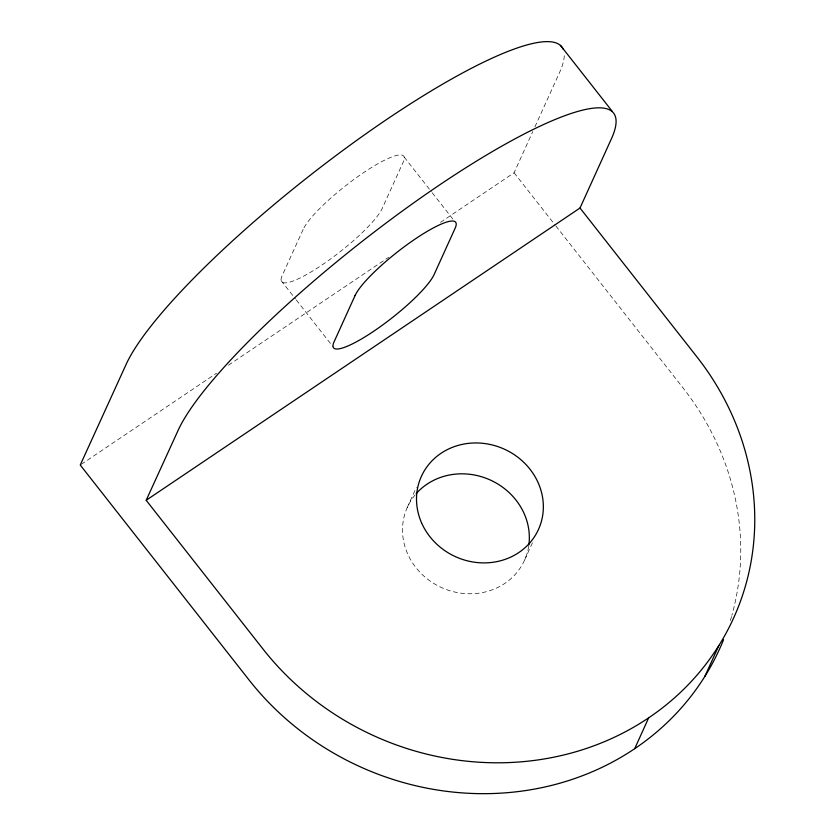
<?xml version="1.0" encoding="UTF-8"?>
<svg xmlns="http://www.w3.org/2000/svg" width="835" height="835" viewBox="0 0 835 835"><rect width="100%" height="100%" fill="white"/><g stroke="black" fill="none" stroke-linecap="round" stroke-linejoin="round"><path stroke-width="0.63" stroke-dasharray="4.17 3.13" d="M440.515 222.34L514.078 172.772L532.793 131.523M534.932 126.805L559.534 72.593A278.128 54.171 -38.1 0 0 564.189 53.638M407.167 507.711L416.321 487.525M524.672 559.888L532.761 542.072M81.329 464.302L216.568 373.203M228.466 365.187L388.588 257.316M514.078 172.772L555.066 224.97M555.87 225.993L682.842 387.67A278.577 255.854 24.4 0 1 731.857 615.332M404.265 157.168L431.424 191.758M432.217 192.77L452.987 219.219M281.113 280.612L295.486 298.93M296.289 299.942L333.029 346.734M731.502 616.574A278.577 255.854 24.4 0 1 730.03 621.511M528.67 546.299A64.285 59.045 24.4 0 1 441.412 587.516A64.285 59.045 24.4 0 1 415.35 494.633M303.136 229.458L282.126 275.769A64.285 12.525 -38.1 0 0 321.673 265.206A64.285 12.525 -38.1 0 0 382.242 208.332L403.242 162.011A64.285 12.525 -38.1 0 0 363.695 172.574A64.285 12.525 -38.1 0 0 303.136 229.458"/><path stroke-width="1.25" d="M580.012 208.019L611.45 138.714A278.128 54.171 -38.1 0 0 440.202 184.504A278.911 54.327 -38.1 0 0 177.855 430.923L146.177 500.28L263.015 649.056A278.577 255.854 24.4 0 0 648.68 717.829A278.577 255.854 24.4 0 0 696.849 356.795L580.012 208.019L146.177 500.28M634.683 748.703L648.68 717.829M704.844 676.423L718.851 645.549M560.431 45.351L612.358 111.472M723.538 639.735A278.577 255.854 24.4 0 1 507.711 792.655A278.577 255.854 24.4 0 1 249.007 679.93L80.243 465.032L125.928 364.801A278.911 54.327 -38.1 0 1 388.275 118.382A278.128 54.171 -38.1 0 1 563.166 49.213M416.185 493.652A64.285 59.045 24.4 0 1 490.437 480.083A64.285 59.045 24.4 0 1 528.858 545.025M355.052 295.58L334.052 341.891A64.285 12.525 -38.1 0 0 373.6 331.328A64.285 12.525 -38.1 0 0 434.158 274.454L455.169 228.132A64.285 12.525 -38.1 0 0 415.621 238.706A64.285 12.525 -38.1 0 0 355.052 295.58M421.498 522.668A64.285 59.045 24.4 0 0 530.496 542.103A64.285 59.045 24.4 0 0 487.786 444.011A64.285 59.045 24.4 0 0 421.498 522.668"/></g></svg>
